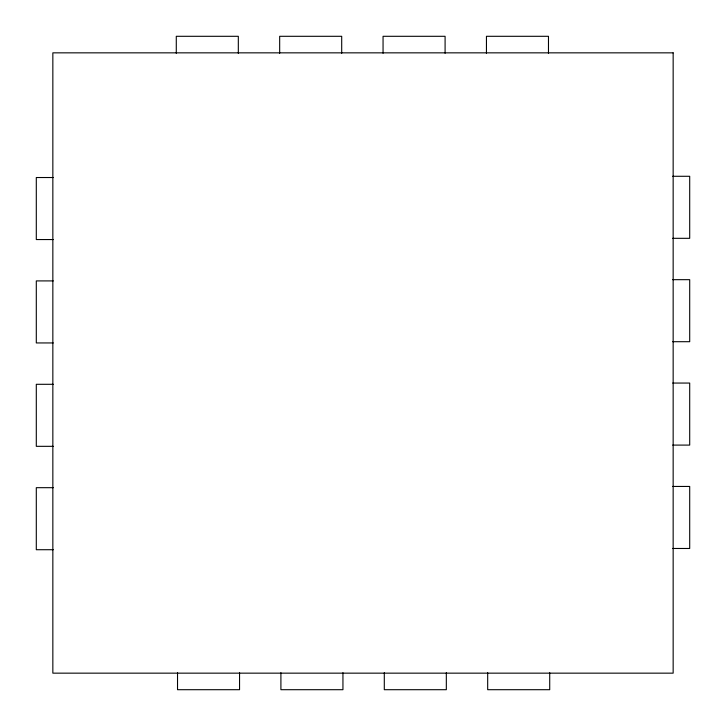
<?xml version="1.0" encoding="UTF-8"?>
<svg xmlns="http://www.w3.org/2000/svg" width="726" height="726" viewBox="0 0 726 726"><rect width="100%" height="100%" fill="white"/><g stroke="black" fill="none" stroke-linecap="round" stroke-linejoin="round"><path stroke-width="1.09" d="M672.712 176.282L689.7 176.282L689.7 238.319L672.712 238.319M53.288 177.525L36.3 177.525L36.3 239.553L53.288 239.553M672.712 279.673L689.7 279.673L689.7 341.701L672.712 341.701M53.288 280.908L36.3 280.908L36.3 342.944L53.288 342.944M672.712 383.056L689.7 383.056L689.7 445.092L672.712 445.092M53.288 384.299L36.3 384.299L36.3 446.327L53.288 446.327M672.712 486.447L689.7 486.447L689.7 548.475L672.712 548.475M53.288 487.681L36.3 487.681L36.3 549.718L53.288 549.718M549.718 672.712L549.718 689.7L487.681 689.7L487.681 672.712M548.475 53.288L548.475 36.3L486.447 36.3L486.447 53.288M446.327 672.712L446.327 689.7L384.299 689.7L384.299 672.712M445.092 53.288L445.092 36.3L383.056 36.3L383.056 53.288M342.944 672.712L342.944 689.7L280.908 689.7L280.908 672.712M341.701 53.288L341.701 36.3L279.673 36.3L279.673 53.288M239.553 672.712L239.553 689.7L177.525 689.7L177.525 672.712M238.319 53.288L238.319 36.3L176.282 36.3L176.282 53.288M673.156 52.844L52.844 52.844L52.844 673.156L673.156 673.156L673.156 52.844"/></g></svg>
